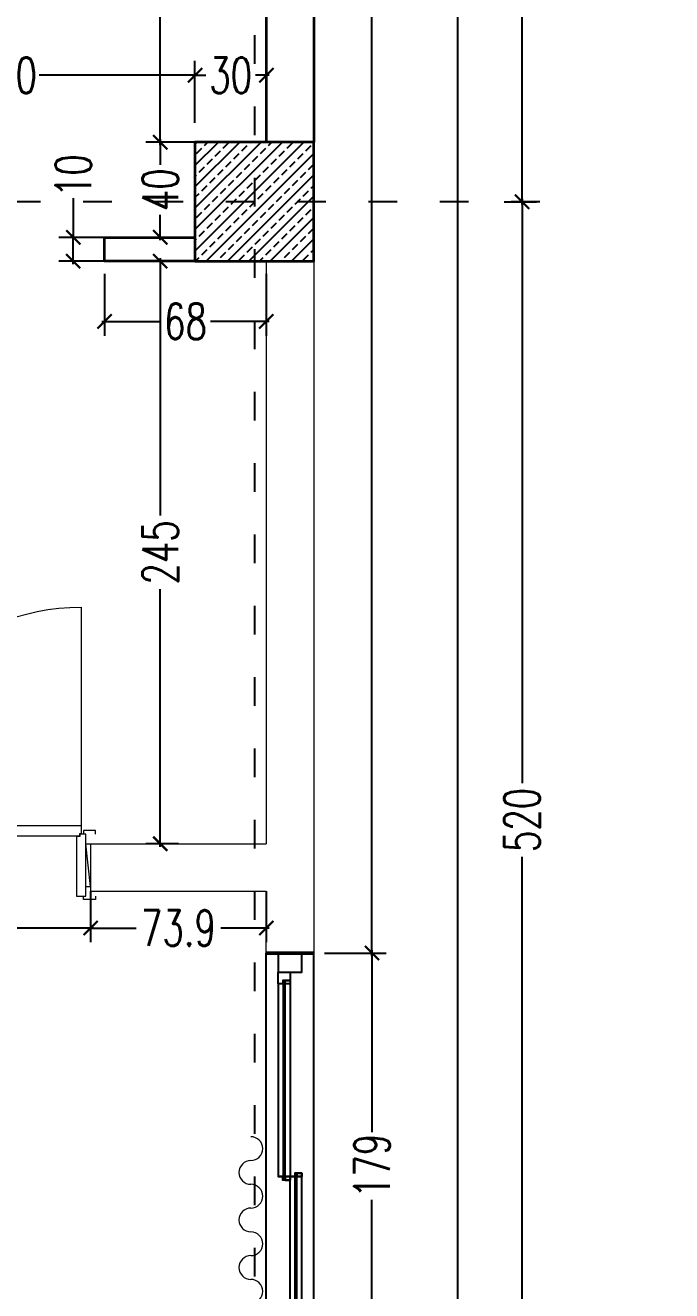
# Model space of a CAD drawing. Header units: centimetres. Extents: x -3207095 to 15275363, y -32656 to 4798027.
# Drawn here: x 696912 to 697184, y 4471540 to 4472072 of the extents above; entities that cross this region are included whole.
import ezdxf

# ---------------------------------------------------------------- set-up
doc = ezdxf.new("R2010")
doc.units = ezdxf.units.CM
doc.linetypes.add('ACAD_ISO03W100', pattern=[30, 12, -18])
doc.linetypes.add('DUZ', pattern=[500, 500])
doc.layers.get('0').update_dxf_attribs({"color": 1, "linetype": 'DUZ'})
for name, color, linetype in [('AGAC', 116, 'Continuous'), ('DIM', 1, 'DUZ'), ('KOLTAR_F', 145, 'Continuous'), ('PEN', 161, 'Continuous')]:
    doc.layers.add(name, color=color, linetype=linetype)
for name, color, linetype, lineweight in [('cam', 143, 'Continuous', 20), ('DUV', 220, 'Continuous', 50), ('DUVAR', 7, 'Continuous', 35), ('FE_PERDE', 205, 'Continuous', 15), ('gor25', 142, 'Continuous', 25), ('iç duvar', 7, 'Continuous', 50), ('KAPEN', 151, 'Continuous', 9), ('KOLON_F', 3, 'Continuous', 35)]:
    doc.layers.add(name, color=color, linetype=linetype, lineweight=lineweight)
doc.styles.add('DIM', font='ROMANSTW.SHX', dxfattribs={"width": 0.7})
doc.dimstyles.new('1_100', dxfattribs={"dimtxt": 15, "dimasz": 6, "dimexe": 6, "dimexo": 0, "dimgap": 2, "dimtad": 0, "dimdec": 1, "dimzin": 11, "dimdsep": 46, "dimtxsty": 'DIM', "dimblk": 'ARCHTICK', "dimcen": 3, "dimdle": 1.25, "dimclrt": 2, "dimadec": 0, "dimazin": 0, "dimtfac": 1.25, "dimtdec": 1, "dimtix": 1, "dimtofl": 0, "dimtmove": 1, "dimatfit": 3, "dimldrblk": 'ARCHTICK', "dimfxl": 20, "dimfxlon": 1, "dimtolj": 1, "dimtzin": 0, "dimarcsym": 0})

# ---------------------------------------------------------------- blocks, each defined once
blk = doc.blocks.new('GEN_BLOCK00601')
at = {"linetype": 'Continuous', "ltscale": 50}
for centre, start, end in [((50, 50), 0, 180), ((250, 50), 0, 180), ((450, 50), 0, 180), ((650, 50), 0, 180), ((850, 50), 0, 180), ((150, 50), 180, 0), ((350, 50), 180, 0), ((550, 50), 180, 0), ((750, 50), 180, 0), ((950, 50), 180, 0)]:
    blk.add_arc(centre, 50, start, end, dxfattribs=at)
for tag in ['Sfb', 'FLOOR']:
    blk.add_attdef(tag, (0, 0), '', height=1)
blk = doc.blocks.new('K210')
for p, q in [((0.04, 0.985), (0.04, 0.032)), ((0.96, 0.032), (0.96, 0.065)), ((0.04, 0.032), (0.047, 0.032)), ((0.047, 0.032), (0.047, 0.022)), ((0.047, 0.022), (0.953, 0.022)), ((0.953, 0.032), (0.96, 0.032)), ((0.953, 0.022), (0.953, 0.032))]:
    blk.add_line(p, q)
for points in [[(0.04, 0.065), (0.96, 0.065)], [(-0.02, 0.03), (-0.02, 0.045), (0.03, 0.045), (0.03, 0.03)], [(1.02, 0.03), (1.02, 0.045), (0.97, 0.045), (0.97, 0.03)], [(0.02, -0.19), (0, -0.19), (0.02, -0.01), (0, -0.01)], [(0.98, -0.19), (1, -0.19), (0.98, -0.01), (1, -0.01)], [(-0.02, -0.23), (-0.02, -0.245), (0.03, -0.245), (0.03, -0.23)], [(1.02, -0.23), (1.02, -0.245), (0.97, -0.245), (0.97, -0.23)]]:
    blk.add_lwpolyline(points)
for points in [[(0.02, 0.03), (0.045, 0.03), (0.045, 0.02), (0.06, 0.02), (0.06, -0.23), (0.02, -0.23)], [(0.98, 0.03), (0.955, 0.03), (0.955, 0.02), (0.94, 0.02), (0.94, -0.23), (0.98, -0.23)]]:
    blk.add_lwpolyline(points, close=True)
blk.add_arc((0.04, 0.065), 0.92, 0, 90)
blk = doc.blocks.new('_ArchTick')
at = {"color": 0, "linetype": 'ByBlock', "const_width": 0.15}
blk.add_lwpolyline([(-0.5, -0.5), (0.5, 0.5)], dxfattribs=at)
blk = doc.blocks.new('*D1092')
at = {"layer": 'Defpoints', "color": 0, "linetype": 'Continuous', "lineweight": 5, "transparency": 16777216}
for p in [(697033.37, 4472542.8), (697057.82, 4472542.8), (697033.37, 4471681.81)]:
    blk.add_point(p, dxfattribs=at)
at = {"layer": 'DIM', "color": 0, "linetype": 'Continuous', "lineweight": -2, "transparency": 16777216}
for p, q in [((697057.82, 4472544.05), (697057.82, 4472125.56)), ((697037.82, 4472542.8), (697063.82, 4472542.8)), ((697057.82, 4471680.56), (697057.82, 4472099.06)), ((697037.82, 4471681.81), (697063.82, 4471681.81))]:
    blk.add_line(p, q, dxfattribs=at)
at = {"layer": 'DIM', "color": 0, "linetype": 'Continuous', "lineweight": -2, "transparency": 16777216, "xscale": 6, "yscale": 6, "zscale": 6}
for p, rotation in [((697057.82, 4472542.8), 90), ((697057.82, 4471681.81), 270)]:
    blk.add_blockref('_ArchTick', p, dxfattribs=dict(at, rotation=rotation))
at = {"layer": 'DIM', "color": 2, "linetype": 'Continuous', "lineweight": 5, "transparency": 16777216, "insert": (697057.82, 4472112.31), "char_height": 15, "attachment_point": 5, "rotation": 90, "style": 'DIM'}
blk.add_mtext('\\A1;861', dxfattribs=at)
blk = doc.blocks.new('*D1093')
at = {"layer": 'Defpoints', "color": 0, "linetype": 'Continuous', "lineweight": 5, "transparency": 16777216}
for p in [(697113.39, 4472517.8), (697113.39, 4471997.8), (697120.98, 4471997.8)]:
    blk.add_point(p, dxfattribs=at)
at = {"layer": 'DIM', "color": 0, "linetype": 'Continuous', "lineweight": -2, "transparency": 16777216}
for p, q in [((697113.39, 4472517.8), (697126.98, 4472517.8)), ((697120.98, 4472519.05), (697120.98, 4472273.3)), ((697120.98, 4471996.55), (697120.98, 4472242.3)), ((697113.39, 4471997.8), (697126.98, 4471997.8))]:
    blk.add_line(p, q, dxfattribs=at)
at = {"layer": 'DIM', "color": 0, "linetype": 'Continuous', "lineweight": -2, "transparency": 16777216, "xscale": 6, "yscale": 6, "zscale": 6}
for p, rotation in [((697120.98, 4472517.8), 90), ((697120.98, 4471997.8), 270)]:
    blk.add_blockref('_ArchTick', p, dxfattribs=dict(at, rotation=rotation))
at = {"layer": 'DIM', "color": 2, "linetype": 'Continuous', "lineweight": 5, "transparency": 16777216, "insert": (697120.98, 4472257.8), "char_height": 15, "attachment_point": 5, "rotation": 90, "style": 'DIM'}
blk.add_mtext('\\A1;520', dxfattribs=at)
blk = doc.blocks.new('*D1095')
at = {"layer": 'Defpoints', "color": 0, "linetype": 'Continuous', "lineweight": 5, "transparency": 16777216}
for p in [(697113.39, 4471997.8), (697120.98, 4471477.8), (697183.9, 4471477.8)]:
    blk.add_point(p, dxfattribs=at)
at = {"layer": 'DIM', "color": 0, "linetype": 'Continuous', "lineweight": -2, "transparency": 16777216}
for p, q in [((697113.39, 4471997.8), (697126.98, 4471997.8)), ((697120.98, 4471999.05), (697120.98, 4471753.3)), ((697120.98, 4471476.55), (697120.98, 4471722.3)), ((697140.98, 4471477.8), (697114.98, 4471477.8))]:
    blk.add_line(p, q, dxfattribs=at)
at = {"layer": 'DIM', "color": 0, "linetype": 'Continuous', "lineweight": -2, "transparency": 16777216, "xscale": 6, "yscale": 6, "zscale": 6}
for p, rotation in [((697120.98, 4471997.8), 90), ((697120.98, 4471477.8), 270)]:
    blk.add_blockref('_ArchTick', p, dxfattribs=dict(at, rotation=rotation))
at = {"layer": 'DIM', "color": 2, "linetype": 'Continuous', "lineweight": 5, "transparency": 16777216, "insert": (697120.98, 4471737.8), "char_height": 15, "attachment_point": 5, "rotation": 90, "style": 'DIM'}
blk.add_mtext('\\A1;520', dxfattribs=at)
blk = doc.blocks.new('*D1100')
at = {"layer": 'Defpoints', "color": 0, "linetype": 'Continuous', "lineweight": 5, "transparency": 16777216}
for p in [(697063.99, 4472542.8), (697093.85, 4472542.8), (697063.99, 4469602.8)]:
    blk.add_point(p, dxfattribs=at)
at = {"layer": 'DIM', "color": 0, "linetype": 'Continuous', "lineweight": -2, "transparency": 16777216}
for p, q in [((697093.85, 4472544.05), (697093.85, 4471093.3)), ((697073.85, 4472542.8), (697099.85, 4472542.8)), ((697093.85, 4469601.55), (697093.85, 4471052.3)), ((697073.85, 4469602.8), (697099.85, 4469602.8))]:
    blk.add_line(p, q, dxfattribs=at)
at = {"layer": 'DIM', "color": 0, "linetype": 'Continuous', "lineweight": -2, "transparency": 16777216, "xscale": 6, "yscale": 6, "zscale": 6}
for p, rotation in [((697093.85, 4472542.8), 90), ((697093.85, 4469602.8), 270)]:
    blk.add_blockref('_ArchTick', p, dxfattribs=dict(at, rotation=rotation))
at = {"layer": 'DIM', "color": 2, "linetype": 'Continuous', "lineweight": 5, "transparency": 16777216, "insert": (697093.85, 4471072.8), "char_height": 15, "attachment_point": 5, "rotation": 90, "style": 'DIM'}
blk.add_mtext('\\A1;2940', dxfattribs=at)
blk = doc.blocks.new('*D1101')
at = {"layer": 'Defpoints', "color": 0, "linetype": 'Continuous', "lineweight": 5, "transparency": 16777216}
for p in [(697033.37, 4471681.81), (697033.37, 4471502.8), (697057.82, 4471502.8)]:
    blk.add_point(p, dxfattribs=at)
at = {"layer": 'DIM', "color": 0, "linetype": 'Continuous', "lineweight": -2, "transparency": 16777216}
for p, q in [((697037.82, 4471681.81), (697063.82, 4471681.81)), ((697057.82, 4471683.06), (697057.82, 4471606.56)), ((697057.82, 4471501.55), (697057.82, 4471578.06)), ((697037.82, 4471502.8), (697063.82, 4471502.8))]:
    blk.add_line(p, q, dxfattribs=at)
at = {"layer": 'DIM', "color": 0, "linetype": 'Continuous', "lineweight": -2, "transparency": 16777216, "xscale": 6, "yscale": 6, "zscale": 6}
for p, rotation in [((697057.82, 4471681.81), 90), ((697057.82, 4471502.8), 270)]:
    blk.add_blockref('_ArchTick', p, dxfattribs=dict(at, rotation=rotation))
at = {"layer": 'DIM', "color": 2, "linetype": 'Continuous', "lineweight": 5, "transparency": 16777216, "insert": (697057.82, 4471592.31), "char_height": 15, "attachment_point": 5, "rotation": 90, "style": 'DIM'}
blk.add_mtext('\\A1;179', dxfattribs=at)
blk = doc.blocks.new('*D1534')
at = {"layer": 'Defpoints', "color": 0, "linetype": 'Continuous', "lineweight": 5, "transparency": 16777216}
for p in [(696968.74, 4471972.8), (696976.42, 4471972.8), (696976.42, 4471727.8)]:
    blk.add_point(p, dxfattribs=at)
at = {"layer": 'DIM', "color": 0, "linetype": 'Continuous', "lineweight": -2, "transparency": 16777216}
for p, q in [((696968.74, 4471974.05), (696968.74, 4471865.8)), ((696976.42, 4471972.8), (696962.74, 4471972.8)), ((696968.74, 4471726.55), (696968.74, 4471834.8)), ((696976.42, 4471727.8), (696962.74, 4471727.8))]:
    blk.add_line(p, q, dxfattribs=at)
at = {"layer": 'DIM', "color": 0, "linetype": 'Continuous', "lineweight": -2, "transparency": 16777216, "xscale": 6, "yscale": 6, "zscale": 6}
for p, rotation in [((696968.74, 4471972.8), 90), ((696968.74, 4471727.8), 270)]:
    blk.add_blockref('_ArchTick', p, dxfattribs=dict(at, rotation=rotation))
at = {"layer": 'DIM', "color": 2, "linetype": 'Continuous', "lineweight": 5, "transparency": 16777216, "insert": (696968.74, 4471850.3), "char_height": 15, "attachment_point": 5, "rotation": 90, "style": 'DIM'}
blk.add_mtext('\\A1;245', dxfattribs=at)
blk = doc.blocks.new('*D1535')
at = {"layer": 'Defpoints', "color": 0, "linetype": 'Continuous', "lineweight": 5, "transparency": 16777216}
for p in [(696968.74, 4472022.8), (696983.37, 4472022.8), (696975.76, 4471982.8)]:
    blk.add_point(p, dxfattribs=at)
at = {"layer": 'DIM', "color": 0, "linetype": 'Continuous', "lineweight": -2, "transparency": 16777216}
for p, q in [((696983.37, 4472022.8), (696962.74, 4472022.8)), ((696968.74, 4472024.05), (696968.74, 4472013.3)), ((696968.74, 4471981.55), (696968.74, 4471992.3)), ((696975.76, 4471982.8), (696962.74, 4471982.8))]:
    blk.add_line(p, q, dxfattribs=at)
at = {"layer": 'DIM', "color": 0, "linetype": 'Continuous', "lineweight": -2, "transparency": 16777216, "xscale": 6, "yscale": 6, "zscale": 6}
for p, rotation in [((696968.74, 4472022.8), 90), ((696968.74, 4471982.8), 270)]:
    blk.add_blockref('_ArchTick', p, dxfattribs=dict(at, rotation=rotation))
at = {"layer": 'DIM', "color": 2, "linetype": 'Continuous', "lineweight": 5, "transparency": 16777216, "insert": (696968.74, 4472002.8), "char_height": 15, "attachment_point": 5, "rotation": 90, "style": 'DIM'}
blk.add_mtext('\\A1;40', dxfattribs=at)
blk = doc.blocks.new('*D1536')
at = {"layer": 'Defpoints', "color": 0, "linetype": 'Continuous', "lineweight": 5, "transparency": 16777216}
for p in [(696932.16, 4471982.8), (696945.37, 4471982.8), (696945.37, 4471972.8)]:
    blk.add_point(p, dxfattribs=at)
at = {"layer": 'DIM', "color": 0, "linetype": 'Continuous', "lineweight": -2, "transparency": 16777216}
for p, q in [((696932.16, 4471999.23), (696932.16, 4471982.8)), ((696945.37, 4471982.8), (696926.16, 4471982.8)), ((696932.16, 4471971.55), (696932.16, 4471984.05)), ((696945.37, 4471972.8), (696926.16, 4471972.8))]:
    blk.add_line(p, q, dxfattribs=at)
at = {"layer": 'DIM', "color": 0, "linetype": 'Continuous', "lineweight": -2, "transparency": 16777216, "xscale": 6, "yscale": 6, "zscale": 6}
for p, rotation in [((696932.16, 4471982.8), 90), ((696932.16, 4471972.8), 270)]:
    blk.add_blockref('_ArchTick', p, dxfattribs=dict(at, rotation=rotation))
at = {"layer": 'DIM', "color": 2, "linetype": 'Continuous', "lineweight": 5, "transparency": 16777216, "insert": (696932.16, 4472008.73), "char_height": 15, "attachment_point": 5, "rotation": 90, "style": 'DIM'}
blk.add_mtext('\\A1;10', dxfattribs=at)
blk = doc.blocks.new('*D1537')
at = {"layer": 'Defpoints', "color": 0, "linetype": 'Continuous', "lineweight": 5, "transparency": 16777216}
for p in [(696968.74, 4472492.8), (696983.37, 4472492.8), (696983.37, 4472022.8)]:
    blk.add_point(p, dxfattribs=at)
at = {"layer": 'DIM', "color": 0, "linetype": 'Continuous', "lineweight": -2, "transparency": 16777216}
for p, q in [((696983.37, 4472492.8), (696962.74, 4472492.8)), ((696968.74, 4472494.05), (696968.74, 4472273.3)), ((696968.74, 4472021.55), (696968.74, 4472242.3)), ((696983.37, 4472022.8), (696962.74, 4472022.8))]:
    blk.add_line(p, q, dxfattribs=at)
at = {"layer": 'DIM', "color": 0, "linetype": 'Continuous', "lineweight": -2, "transparency": 16777216, "xscale": 6, "yscale": 6, "zscale": 6}
for p, rotation in [((696968.74, 4472492.8), 90), ((696968.74, 4472022.8), 270)]:
    blk.add_blockref('_ArchTick', p, dxfattribs=dict(at, rotation=rotation))
at = {"layer": 'DIM', "color": 2, "linetype": 'Continuous', "lineweight": 5, "transparency": 16777216, "insert": (696968.74, 4472257.8), "char_height": 15, "attachment_point": 5, "rotation": 90, "style": 'DIM'}
blk.add_mtext('\\A1;470', dxfattribs=at)
blk = doc.blocks.new('*D1544')
at = {"layer": 'Defpoints', "color": 0, "linetype": 'Continuous', "lineweight": 5, "transparency": 16777216}
for p in [(696983.37, 4472050.97), (696823.37, 4472022.8), (696983.37, 4472022.8)]:
    blk.add_point(p, dxfattribs=at)
at = {"layer": 'DIM', "color": 0, "linetype": 'Continuous', "lineweight": -2, "transparency": 16777216}
for p, q in [((696823.37, 4472030.97), (696823.37, 4472056.97)), ((696983.37, 4472030.97), (696983.37, 4472056.97)), ((696822.12, 4472050.97), (696888.87, 4472050.97)), ((696984.62, 4472050.97), (696917.87, 4472050.97))]:
    blk.add_line(p, q, dxfattribs=at)
at = {"layer": 'DIM', "color": 0, "linetype": 'Continuous', "lineweight": -2, "transparency": 16777216, "xscale": 6, "yscale": 6, "zscale": 6, "rotation": 180}
blk.add_blockref('_ArchTick', (696823.37, 4472050.97), dxfattribs=at)
at = {"layer": 'DIM', "color": 0, "linetype": 'Continuous', "lineweight": -2, "transparency": 16777216, "xscale": 6, "yscale": 6, "zscale": 6}
blk.add_blockref('_ArchTick', (696983.37, 4472050.97), dxfattribs=at)
at = {"layer": 'DIM', "color": 2, "linetype": 'Continuous', "lineweight": 5, "transparency": 16777216, "insert": (696903.37, 4472050.97), "char_height": 15, "attachment_point": 5, "style": 'DIM'}
blk.add_mtext('\\A1;160', dxfattribs=at)
blk = doc.blocks.new('*D1545')
at = {"layer": 'Defpoints', "color": 0, "linetype": 'Continuous', "lineweight": 5, "transparency": 16777216}
for p in [(697013.37, 4472050.97), (696983.37, 4472022.8), (697013.37, 4472022.8)]:
    blk.add_point(p, dxfattribs=at)
at = {"layer": 'DIM', "color": 0, "linetype": 'Continuous', "lineweight": -2, "transparency": 16777216}
for p, q in [((696983.37, 4472030.97), (696983.37, 4472056.97)), ((697013.37, 4472030.97), (697013.37, 4472056.97)), ((696982.12, 4472050.97), (696987.87, 4472050.97)), ((697014.62, 4472050.97), (697008.87, 4472050.97))]:
    blk.add_line(p, q, dxfattribs=at)
at = {"layer": 'DIM', "color": 0, "linetype": 'Continuous', "lineweight": -2, "transparency": 16777216, "xscale": 6, "yscale": 6, "zscale": 6, "rotation": 180}
blk.add_blockref('_ArchTick', (696983.37, 4472050.97), dxfattribs=at)
at = {"layer": 'DIM', "color": 0, "linetype": 'Continuous', "lineweight": -2, "transparency": 16777216, "xscale": 6, "yscale": 6, "zscale": 6}
blk.add_blockref('_ArchTick', (697013.37, 4472050.97), dxfattribs=at)
at = {"layer": 'DIM', "color": 2, "linetype": 'Continuous', "lineweight": 5, "transparency": 16777216, "insert": (696998.37, 4472050.97), "char_height": 15, "attachment_point": 5, "style": 'DIM'}
blk.add_mtext('\\A1;30', dxfattribs=at)
blk = doc.blocks.new('*D1546')
at = {"layer": 'Defpoints', "color": 0, "linetype": 'Continuous', "lineweight": 5, "transparency": 16777216}
for p in [(696945.37, 4471972.8), (697013.37, 4471972.8), (696945.37, 4471947.43)]:
    blk.add_point(p, dxfattribs=at)
at = {"layer": 'DIM', "color": 0, "linetype": 'Continuous', "lineweight": -2, "transparency": 16777216}
for p, q in [((696945.37, 4471967.43), (696945.37, 4471941.43)), ((697013.37, 4471967.43), (697013.37, 4471941.43)), ((696944.12, 4471947.43), (696968.87, 4471947.43)), ((697014.62, 4471947.43), (696989.87, 4471947.43))]:
    blk.add_line(p, q, dxfattribs=at)
at = {"layer": 'DIM', "color": 0, "linetype": 'Continuous', "lineweight": -2, "transparency": 16777216, "xscale": 6, "yscale": 6, "zscale": 6, "rotation": 180}
blk.add_blockref('_ArchTick', (696945.37, 4471947.43), dxfattribs=at)
at = {"layer": 'DIM', "color": 0, "linetype": 'Continuous', "lineweight": -2, "transparency": 16777216, "xscale": 6, "yscale": 6, "zscale": 6}
blk.add_blockref('_ArchTick', (697013.37, 4471947.43), dxfattribs=at)
at = {"layer": 'DIM', "color": 2, "linetype": 'Continuous', "lineweight": 5, "transparency": 16777216, "insert": (696979.37, 4471947.43), "char_height": 15, "attachment_point": 5, "style": 'DIM'}
blk.add_mtext('\\A1;68', dxfattribs=at)
blk = doc.blocks.new('*D1578')
at = {"layer": 'Defpoints', "color": 0, "linetype": 'Continuous', "lineweight": 5, "transparency": 16777216}
for p in [(696939.48, 4471707.8), (697013.37, 4471707.8), (696939.48, 4471692.35)]:
    blk.add_point(p, dxfattribs=at)
at = {"layer": 'DIM', "color": 0, "linetype": 'Continuous', "lineweight": -2, "transparency": 16777216}
for p, q in [((696939.48, 4471707.8), (696939.48, 4471686.35)), ((697013.37, 4471707.8), (697013.37, 4471686.35)), ((696938.23, 4471692.35), (696958.67, 4471692.35)), ((697014.62, 4471692.35), (696994.17, 4471692.35))]:
    blk.add_line(p, q, dxfattribs=at)
at = {"layer": 'DIM', "color": 0, "linetype": 'Continuous', "lineweight": -2, "transparency": 16777216, "xscale": 6, "yscale": 6, "zscale": 6, "rotation": 180}
blk.add_blockref('_ArchTick', (696939.48, 4471692.35), dxfattribs=at)
at = {"layer": 'DIM', "color": 0, "linetype": 'Continuous', "lineweight": -2, "transparency": 16777216, "xscale": 6, "yscale": 6, "zscale": 6}
blk.add_blockref('_ArchTick', (697013.37, 4471692.35), dxfattribs=at)
at = {"layer": 'DIM', "color": 2, "linetype": 'Continuous', "lineweight": 5, "transparency": 16777216, "insert": (696976.42, 4471692.35), "char_height": 15, "attachment_point": 5, "style": 'DIM'}
blk.add_mtext('\\A1;73.9', dxfattribs=at)
blk = doc.blocks.new('*D1579')
at = {"layer": 'Defpoints', "color": 0, "linetype": 'Continuous', "lineweight": 5, "transparency": 16777216}
for p in [(696839.48, 4471707.8), (696939.48, 4471707.8), (696839.48, 4471692.35)]:
    blk.add_point(p, dxfattribs=at)
at = {"layer": 'DIM', "color": 0, "linetype": 'Continuous', "lineweight": -2, "transparency": 16777216}
for p, q in [((696839.48, 4471707.8), (696839.48, 4471686.35)), ((696939.48, 4471707.8), (696939.48, 4471686.35)), ((696838.23, 4471692.35), (696874.98, 4471692.35)), ((696940.73, 4471692.35), (696903.98, 4471692.35))]:
    blk.add_line(p, q, dxfattribs=at)
at = {"layer": 'DIM', "color": 0, "linetype": 'Continuous', "lineweight": -2, "transparency": 16777216, "xscale": 6, "yscale": 6, "zscale": 6, "rotation": 180}
blk.add_blockref('_ArchTick', (696839.48, 4471692.35), dxfattribs=at)
at = {"layer": 'DIM', "color": 0, "linetype": 'Continuous', "lineweight": -2, "transparency": 16777216, "xscale": 6, "yscale": 6, "zscale": 6}
blk.add_blockref('_ArchTick', (696939.48, 4471692.35), dxfattribs=at)
at = {"layer": 'DIM', "color": 2, "linetype": 'Continuous', "lineweight": 5, "transparency": 16777216, "insert": (696889.48, 4471692.35), "char_height": 15, "attachment_point": 5, "style": 'DIM'}
blk.add_mtext('\\A1;100', dxfattribs=at)

msp = doc.modelspace()

# ---------------------------------------------------------------- hatches: boundary and pattern name
at = {"layer": 'KOLTAR_F'}
h = msp.add_hatch(dxfattribs=at)
h.set_pattern_fill('ANSI33', color=256, style=0)
h.set_pattern_definition([(45, (32699.8884, -32389.6676), (-4.4901280605, 4.4901280605), []), (45, (32704.3785, -32389.6676), (-4.4901280605, 4.4901280605), [3.175, -1.5875])])
h.paths.add_polyline_path([(697033.37, 4472022.8), (696983.37, 4472022.8), (696983.37, 4471972.8), (697033.37, 4471972.8)])

# ---------------------------------------------------------------- linework, layer by layer
at = {"color": 232, "linetype": 'ACAD_ISO03W100'}
for p, q in [((697008.37, 4472637.8), (697008.37, 4469507.8)), ((697128.37, 4471997.8), (693188.37, 4471997.8))]:
    msp.add_line(p, q, dxfattribs=at)
at = {"layer": 'AGAC'}
for p, q in [((697013.37, 4471501.81), (697013.37, 4471681.81)), ((697033.37, 4471502.8), (697033.37, 4471681.81))]:
    msp.add_line(p, q, dxfattribs=at)
at = {"layer": 'cam'}
for p, q in [((697020.37, 4471670.31), (697020.37, 4471586.31)), ((697020.87, 4471670.31), (697020.87, 4471586.31)), ((697021.37, 4471670.31), (697021.37, 4471586.31)), ((697025.37, 4471513.31), (697025.37, 4471589.31)), ((697025.87, 4471513.31), (697025.87, 4471589.31)), ((697026.37, 4471513.31), (697026.37, 4471589.31))]:
    msp.add_line(p, q, dxfattribs=at)
at = {"layer": 'DUV'}
msp.add_line((697033.37, 4471681.81), (697013.37, 4471681.81), dxfattribs=at)
msp.add_line((697033.37, 4471681.81), (697013.37, 4471681.81), dxfattribs=at)
msp.add_line((697033.37, 4471681.81), (697013.37, 4471681.81), dxfattribs=at)
at = {"layer": 'DUVAR'}
for p, q in [((697013.37, 4472492.8), (697013.37, 4472022.8)), ((697033.37, 4472492.8), (697033.37, 4472022.8)), ((697033.37, 4471681.81), (697013.37, 4471681.81)), ((697033.37, 4471681.81), (697013.37, 4471681.81)), ((697033.37, 4471681.81), (697013.37, 4471681.81))]:
    msp.add_line(p, q, dxfattribs=at)
msp.add_lwpolyline([(696983.37, 4471972.8), (696945.37, 4471972.8), (696945.37, 4471982.8), (696983.37, 4471982.8)], dxfattribs=at)
at = {"layer": 'gor25'}
for p, q in [((697018.37, 4471668.81), (697018.37, 4471587.81)), ((697023.37, 4471668.81), (697023.37, 4471587.81)), ((697023.37, 4471514.81), (697023.37, 4471587.81)), ((697028.37, 4471514.81), (697028.37, 4471587.81))]:
    msp.add_line(p, q, dxfattribs=at)
at = {"layer": 'iç duvar', "color": 7, "lineweight": 18}
for p, q in [((697013.37, 4471972.8), (697013.37, 4471727.8)), ((697033.37, 4471972.8), (697033.37, 4471681.81)), ((696939.48, 4471727.8), (697013.37, 4471727.8)), ((696939.48, 4471727.8), (696939.48, 4471707.8)), ((696939.48, 4471707.8), (697013.37, 4471707.8)), ((697013.37, 4471681.81), (697013.37, 4471707.8)), ((697013.37, 4471681.81), (697013.37, 4471707.8)), ((697033.37, 4471382.8), (697033.37, 4471572.8))]:
    msp.add_line(p, q, dxfattribs=at)
at = {"layer": 'KOLON_F'}
msp.add_lwpolyline([(697033.37, 4472022.8), (696983.37, 4472022.8), (696983.37, 4471972.8), (697033.37, 4471972.8)], close=True, dxfattribs=at)
at = {"layer": 'PEN'}
for points in [[(697018.37, 4471673.81), (697018.37, 4471673.81), (697028.37, 4471673.81), (697028.37, 4471681.81), (697028.37, 4471681.81), (697018.37, 4471681.81), (697018.37, 4471681.81), (697018.37, 4471681.81), (697018.37, 4471673.81)], [(697018.37, 4471673.81), (697018.37, 4471673.81), (697028.37, 4471673.81), (697028.37, 4471681.81), (697028.37, 4471681.81), (697018.37, 4471681.81), (697018.37, 4471681.81), (697018.37, 4471681.81), (697018.37, 4471673.81)], [(697018.37, 4471673.81), (697018.37, 4471673.81), (697028.37, 4471673.81), (697028.37, 4471681.81), (697028.37, 4471681.81), (697018.37, 4471681.81), (697018.37, 4471681.81), (697018.37, 4471681.81), (697018.37, 4471673.81)], [(697018.37, 4471673.81), (697018.37, 4471673.81), (697023.37, 4471673.81), (697023.37, 4471670.31), (697021.37, 4471670.31), (697020.37, 4471670.31), (697020.37, 4471668.81), (697018.37, 4471668.81), (697018.37, 4471673.81)], [(697018.37, 4471673.81), (697018.37, 4471673.81), (697023.37, 4471673.81), (697023.37, 4471670.31), (697021.37, 4471670.31), (697020.37, 4471670.31), (697020.37, 4471668.81), (697018.37, 4471668.81), (697018.37, 4471673.81)], [(697018.37, 4471673.81), (697018.37, 4471673.81), (697023.37, 4471673.81), (697023.37, 4471670.31), (697021.37, 4471670.31), (697020.37, 4471670.31), (697020.37, 4471668.81), (697018.37, 4471668.81), (697018.37, 4471673.81)], [(697023.37, 4471670.31), (697023.37, 4471668.81), (697021.37, 4471668.81), (697021.37, 4471670.31)], [(697023.37, 4471670.31), (697023.37, 4471668.81), (697021.37, 4471668.81), (697021.37, 4471670.31)], [(697023.37, 4471670.31), (697023.37, 4471668.81), (697021.37, 4471668.81), (697021.37, 4471670.31)], [(697018.37, 4471587.81), (697018.37, 4471587.81), (697023.37, 4471587.81), (697023.37, 4471586.31), (697021.37, 4471586.31), (697020.37, 4471586.31), (697020.37, 4471587.81), (697018.37, 4471587.81), (697018.37, 4471587.81)], [(697023.37, 4471586.31), (697023.37, 4471587.81), (697021.37, 4471587.81), (697021.37, 4471586.31)], [(697023.37, 4471587.81), (697023.37, 4471587.81), (697028.37, 4471587.81), (697028.37, 4471589.31), (697026.37, 4471589.31), (697025.37, 4471589.31), (697025.37, 4471587.81), (697023.37, 4471587.81), (697023.37, 4471587.81)], [(697028.37, 4471589.31), (697028.37, 4471587.81), (697026.37, 4471587.81), (697026.37, 4471589.31)]]:
    msp.add_lwpolyline(points, close=True, dxfattribs=at)

# ---------------------------------------------------------------- block references
at = {"layer": 'FE_PERDE', "extrusion": (0, 0, -1), "xscale": -0.10000020265579, "yscale": 0.10000020265579, "zscale": -0.10000020265579, "rotation": 270}
msp.add_blockref('GEN_BLOCK00601', (-697011.87, 4471504.57), dxfattribs=at)
at = {"layer": 'KAPEN', "xscale": -100, "yscale": 100, "zscale": 100}
msp.add_blockref('K210', (696939.48, 4471728.8), dxfattribs=at)

# ---------------------------------------------------------------- dimensions: what is measured, and where the dimension line sits
at = {"layer": 'DIM', "linetype": 'Continuous', "lineweight": 5}
for base, p1, p2, angle, picture, middle in [((697057.82, 4472542.8), (697033.37, 4471681.81), (697033.37, 4472542.8), 90, '*D1092', (697057.82, 4472112.31)), ((697093.85, 4472542.8), (697063.99, 4469602.8), (697063.99, 4472542.8), 90, '*D1100', (697093.85, 4471072.8)), ((697120.98, 4471997.8), (697113.39, 4472517.8), (697113.39, 4471997.8), 90, '*D1093', (697120.98, 4472257.8)), ((696968.74, 4472492.8), (696983.37, 4472022.8), (696983.37, 4472492.8), 90, '*D1537', (696968.74, 4472257.8)), ((696983.37, 4472050.97), (696823.37, 4472022.8), (696983.37, 4472022.8), 180, '*D1544', (696903.37, 4472050.97)), ((697013.37, 4472050.97), (696983.37, 4472022.8), (697013.37, 4472022.8), 180, '*D1545', (696998.37, 4472050.97)), ((696968.74, 4472022.8), (696975.76, 4471982.8), (696983.37, 4472022.8), 90, '*D1535', (696968.74, 4472002.8)), ((697120.98, 4471477.8), (697113.39, 4471997.8), (697183.9, 4471477.8), 90, '*D1095', (697120.98, 4471737.8)), ((696968.74, 4471972.8), (696976.42, 4471727.8), (696976.42, 4471972.8), 90, '*D1534', (696968.74, 4471850.3)), ((696945.37, 4471947.43), (697013.37, 4471972.8), (696945.37, 4471972.8), 180, '*D1546', (696979.37, 4471947.43)), ((696839.48, 4471692.35), (696939.48, 4471707.8), (696839.48, 4471707.8), 180, '*D1579', (696889.48, 4471692.35)), ((696939.48, 4471692.35), (697013.37, 4471707.8), (696939.48, 4471707.8), 180, '*D1578', (696976.42, 4471692.35)), ((697057.82, 4471502.8), (697033.37, 4471681.81), (697033.37, 4471502.8), 90, '*D1101', (697057.82, 4471592.31))]:
    dim = msp.add_linear_dim(base=base, p1=p1, p2=p2, angle=angle, dimstyle='1_100', dxfattribs=at)
    dim.commit()
    dim.dimension.update_dxf_attribs({"geometry": picture, "text_midpoint": middle})
dim = msp.add_linear_dim(base=(696932.16, 4471982.8), p1=(696945.37, 4471972.8), p2=(696945.37, 4471982.8), angle=90, dimstyle='1_100', dxfattribs=at)
dim.commit()
dim.dimension.update_dxf_attribs({"geometry": '*D1536', "text_midpoint": (696932.16, 4472008.73), "dimtype": 160})

doc.saveas('drawing.dxf')
